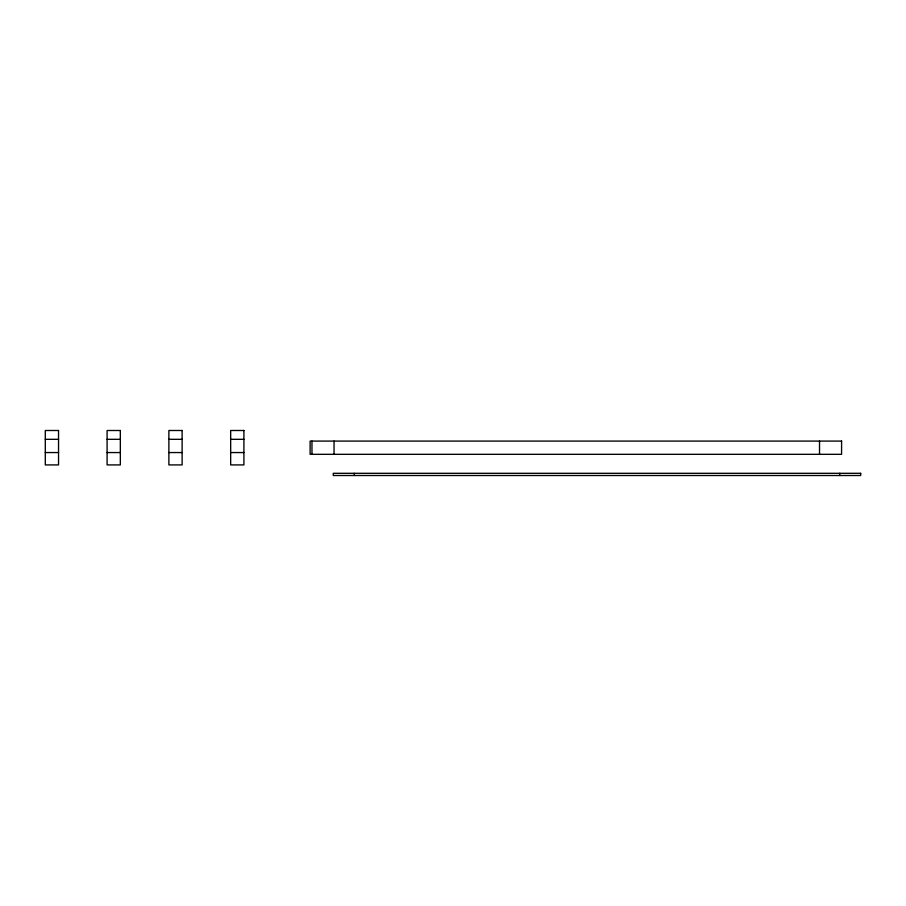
<?xml version="1.0" encoding="UTF-8"?>
<svg xmlns="http://www.w3.org/2000/svg" width="906" height="906" viewBox="0 0 906 906"><rect width="100%" height="100%" fill="white"/><g stroke="black" fill="none" stroke-linecap="round" stroke-linejoin="round"><path stroke-width="1.36" d="M45.3 439.319L58.539 439.319M107.089 439.319L120.328 439.319M168.878 439.319L182.117 439.319M230.668 439.319L243.907 439.319M45.3 452.558L58.539 452.558M107.089 452.558L120.328 452.558M168.878 452.558L182.117 452.558M230.668 452.558L243.907 452.558M839.737 473.306L839.737 475.503M819.522 441.086L819.522 454.325M354.246 473.306L354.246 475.503M334.042 441.086L334.042 454.325M311.97 441.086L311.97 454.325M58.539 430.497L45.3 430.497L45.3 464.914L58.539 464.914L58.539 430.509M120.328 430.497L107.089 430.497L107.089 464.914L120.328 464.914L120.328 430.509M182.117 430.497L168.878 430.497L168.878 464.914L182.117 464.914L182.117 430.509M243.907 430.497L230.668 430.497L230.668 464.914L243.907 464.914L243.907 430.509M841.583 441.086L310.124 441.086L310.112 454.325L841.583 454.325L841.595 441.086M860.689 473.306L333.295 473.306L333.283 475.503L860.689 475.503L860.7 473.306"/></g></svg>
